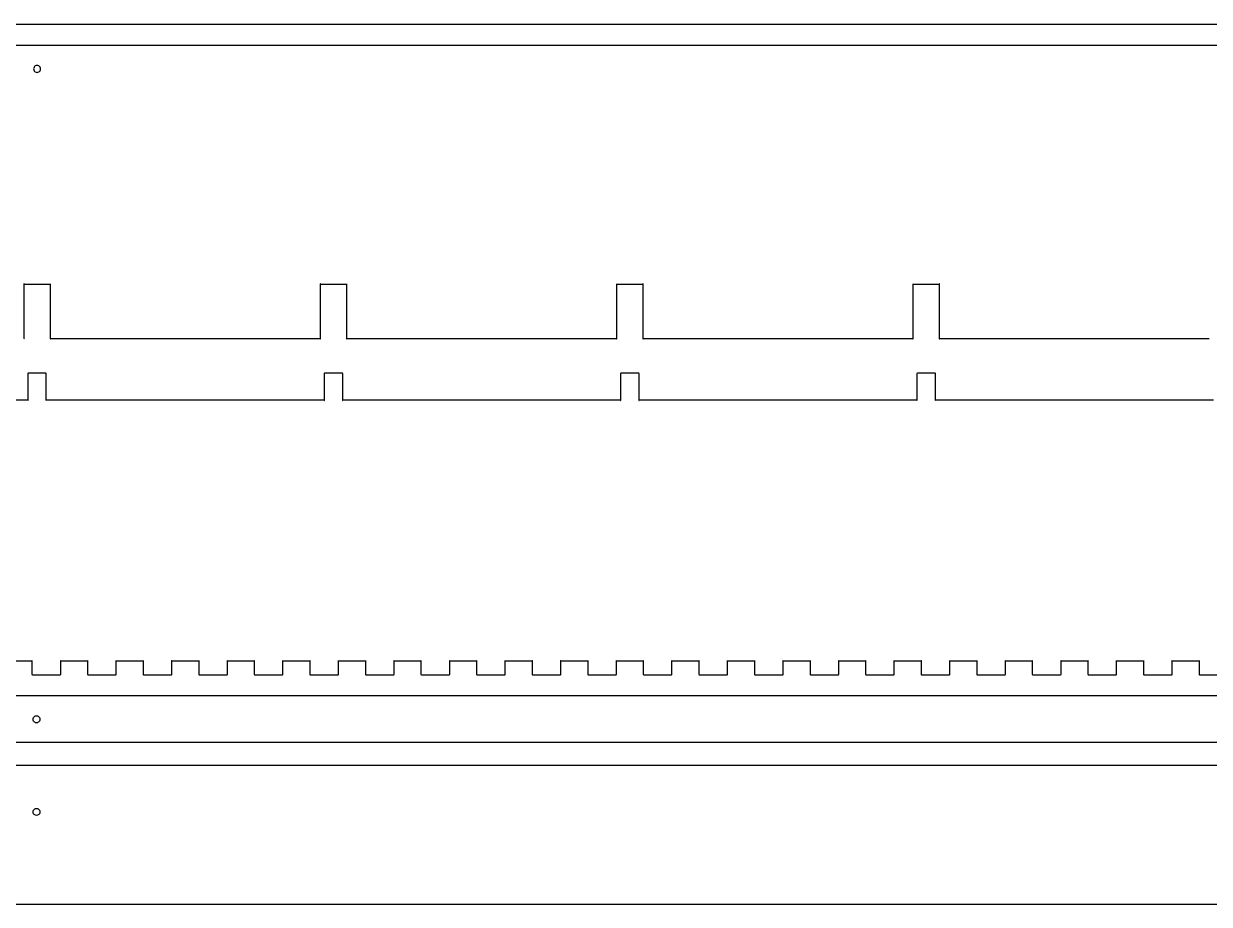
# Model space of a CAD drawing. Extents: x 3198 to 6883, y -1608 to 17.
# Drawn here: x 4180 to 5148, y -1527 to -808 of the extents above; entities that cross this region are included whole.
import ezdxf

# ---------------------------------------------------------------- set-up
doc = ezdxf.new("R2010")
doc.units = 0
doc.layers.add('STANDARD', color=7, linetype='CONTINUOUS')

msp = doc.modelspace()

# ---------------------------------------------------------------- linework, layer by layer
at = {"layer": 'STANDARD', "color": 7}
for points in [[(3200.729265, -808.241973), (6137.428603, -808.241973), (6148.759627, -808.241973), (6148.827659, -808.241973), (6149.027974, -808.132366), (6149.1338, -807.928272), (6149.1338, -807.8678), (6149.1338, -807.928272)], [(6149.1338, -825.994414), (6149.1338, -826.062445), (6149.1338, -825.994414), (6149.027974, -825.797878), (6148.827659, -825.688272), (6148.759627, -825.688272), (6137.428603, -825.688272), (3200.797296, -825.688272), (3200.729265, -825.688272)], [(4180.061737, -1065.121343), (4180.262052, -1065.015516), (4180.367879, -1064.803863), (4180.367879, -1064.750949), (4180.367879, -1020.454886), (4180.367879, -1020.413311), (4180.314966, -1020.292366), (4180.235596, -1020.307485), (4180.224257, -1020.398193), (4180.341422, -1020.454886), (4201.555911, -1020.454886)], [(4201.555911, -1020.454886), (4201.714651, -1020.398193), (4201.699533, -1020.307485), (4201.608824, -1020.292366), (4201.555911, -1020.413311), (4201.555911, -1020.454886), (4201.555911, -1064.750949), (4201.555911, -1064.803863), (4201.661737, -1065.015516), (4201.873391, -1065.121343), (4201.926304, -1065.121343)], [(4421.951501, -1065.121343), (4422.151816, -1065.015516), (4422.257643, -1064.803863), (4422.257643, -1064.750949), (4422.257643, -1020.454886), (4422.257643, -1020.413311), (4422.204729, -1020.292366), (4422.125359, -1020.307485), (4422.114021, -1020.398193), (4422.231186, -1020.454886), (4443.445674, -1020.454886)], [(4443.445674, -1020.454886), (4443.604415, -1020.398193), (4443.589296, -1020.307485), (4443.498588, -1020.292366), (4443.445674, -1020.413311), (4443.445674, -1020.454886), (4443.445674, -1064.750949), (4443.445674, -1064.803863), (4443.551501, -1065.015516), (4443.763155, -1065.121343), (4443.816068, -1065.121343)], [(4663.841265, -1065.121343), (4664.04158, -1065.015516), (4664.147407, -1064.803863), (4664.147407, -1064.750949), (4664.147407, -1020.454886), (4664.147407, -1020.413311), (4664.094493, -1020.292366), (4664.015123, -1020.307485), (4664.003785, -1020.398193), (4664.12095, -1020.454886), (4685.335438, -1020.454886)], [(4685.335438, -1020.454886), (4685.494178, -1020.398193), (4685.47906, -1020.307485), (4685.388352, -1020.292366), (4685.335438, -1020.413311), (4685.335438, -1020.454886), (4685.335438, -1064.750949), (4685.335438, -1064.803863), (4685.441265, -1065.015516), (4685.652918, -1065.121343), (4685.705832, -1065.121343)], [(4905.731029, -1065.121343), (4905.931344, -1065.015516), (4906.03717, -1064.803863), (4906.03717, -1064.750949), (4906.03717, -1020.454886), (4906.03717, -1020.413311), (4905.984257, -1020.292366), (4905.904887, -1020.307485), (4905.893548, -1020.398193), (4906.010714, -1020.454886), (4927.225202, -1020.454886)], [(4927.225202, -1020.454886), (4927.383942, -1020.398193), (4927.368824, -1020.307485), (4927.278115, -1020.292366), (4927.225202, -1020.413311), (4927.225202, -1020.454886), (4927.225202, -1064.750949), (4927.225202, -1064.803863), (4927.331029, -1065.015516), (4927.542682, -1065.121343), (4927.595596, -1065.121343)], [(4421.95, -1065.120315), (4201.93, -1065.120315)], [(4663.84, -1065.120315), (4443.82, -1065.120315)], [(4905.73, -1065.120315), (4685.71, -1065.120315)], [(5147.62, -1065.120315), (4927.6, -1065.120315)], [(4183.777013, -1093.217529), (4183.7241, -1093.217529), (4183.508666, -1093.323356), (4183.40284, -1093.523671), (4183.40284, -1093.591702), (4183.40284, -1115.2106), (4183.455753, -1115.36934), (4183.550241, -1115.358002), (4183.56158, -1115.263513), (4183.40284, -1115.2106)], [(4198.15, -1093.220315), (4183.78, -1093.220315)], [(4198.52095, -1115.2106), (4198.373548, -1115.263513), (4198.388666, -1115.358002), (4198.479375, -1115.36934), (4198.52095, -1115.248395), (4198.52095, -1093.591702), (4198.52095, -1093.523671), (4198.415123, -1093.323356), (4198.214808, -1093.217529), (4198.146777, -1093.217529)], [(4425.666777, -1093.217529), (4425.613863, -1093.217529), (4425.39843, -1093.323356), (4425.292603, -1093.523671), (4425.292603, -1093.591702), (4425.292603, -1115.2106), (4425.345517, -1115.36934), (4425.440005, -1115.358002), (4425.451344, -1115.263513), (4425.292603, -1115.2106)], [(4440.04, -1093.220315), (4425.67, -1093.220315)], [(4440.410714, -1115.2106), (4440.263312, -1115.263513), (4440.27843, -1115.358002), (4440.369139, -1115.36934), (4440.410714, -1115.248395), (4440.410714, -1093.591702), (4440.410714, -1093.523671), (4440.304887, -1093.323356), (4440.104572, -1093.217529), (4440.03654, -1093.217529)], [(4667.55654, -1093.217529), (4667.503627, -1093.217529), (4667.288194, -1093.323356), (4667.182367, -1093.523671), (4667.182367, -1093.591702), (4667.182367, -1115.2106), (4667.235281, -1115.36934), (4667.329769, -1115.358002), (4667.341107, -1115.263513), (4667.182367, -1115.2106)], [(4681.93, -1093.220315), (4667.56, -1093.220315)], [(4682.300478, -1115.2106), (4682.153076, -1115.263513), (4682.168194, -1115.358002), (4682.258903, -1115.36934), (4682.300478, -1115.248395), (4682.300478, -1093.591702), (4682.300478, -1093.523671), (4682.194651, -1093.323356), (4681.994336, -1093.217529), (4681.926304, -1093.217529)], [(4909.446304, -1093.217529), (4909.393391, -1093.217529), (4909.177958, -1093.323356), (4909.072131, -1093.523671), (4909.072131, -1093.591702), (4909.072131, -1115.2106), (4909.125044, -1115.36934), (4909.219533, -1115.358002), (4909.230871, -1115.263513), (4909.072131, -1115.2106)], [(4923.82, -1093.220315), (4909.45, -1093.220315)], [(4924.190241, -1115.2106), (4924.04284, -1115.263513), (4924.057958, -1115.358002), (4924.148666, -1115.36934), (4924.190241, -1115.248395), (4924.190241, -1093.591702), (4924.190241, -1093.523671), (4924.084415, -1093.323356), (4923.8841, -1093.217529), (4923.816068, -1093.217529)], [(4183.4, -1115.210315), (3956.63, -1115.210315)], [(4425.29, -1115.210315), (4198.52, -1115.210315)], [(4667.18, -1115.210315), (4440.41, -1115.210315)], [(4909.07, -1115.210315), (4682.3, -1115.210315)], [(5150.96, -1115.210315), (4924.19, -1115.210315)], [(4164.847816, -1327.92997), (4186.806871, -1327.92997), (4186.848446, -1327.92997), (4186.969391, -1327.877057), (4186.946714, -1327.797687), (4186.863564, -1327.77123), (4186.806871, -1327.888395), (4186.806871, -1327.92997), (4186.806871, -1338.8906), (4186.806871, -1338.954852), (4186.916478, -1339.155167), (4187.120572, -1339.276112), (4187.184824, -1339.276112), (4209.85821, -1339.276112), (4209.926241, -1339.276112), (4210.130336, -1339.155167), (4210.239942, -1338.954852), (4210.239942, -1338.8906), (4210.239942, -1327.92997), (4210.239942, -1327.888395), (4210.187029, -1327.77123), (4210.1001, -1327.797687), (4210.081202, -1327.877057), (4210.202147, -1327.92997), (4232.161202, -1327.92997), (4232.202777, -1327.92997), (4232.323722, -1327.877057), (4232.301044, -1327.797687), (4232.217895, -1327.77123), (4232.161202, -1327.888395), (4232.161202, -1327.92997), (4232.161202, -1338.8906), (4232.161202, -1338.954852), (4232.274588, -1339.155167), (4232.474903, -1339.276112), (4232.535375, -1339.276112), (4255.2201, -1339.276112), (4255.288131, -1339.276112), (4255.484666, -1339.155167), (4255.594273, -1338.954852), (4255.594273, -1338.8906), (4255.594273, -1327.92997), (4255.594273, -1327.888395), (4255.541359, -1327.77123), (4255.45443, -1327.797687), (4255.439312, -1327.877057), (4255.556478, -1327.92997), (4277.515533, -1327.92997), (4277.557107, -1327.92997), (4277.678052, -1327.877057), (4277.662934, -1327.797687), (4277.572226, -1327.77123), (4277.515533, -1327.888395), (4277.515533, -1327.92997), (4277.515533, -1338.8906), (4277.515533, -1338.954852), (4277.632698, -1339.155167), (4277.833013, -1339.276112), (4277.897265, -1339.276112), (4300.57443, -1339.276112), (4300.638682, -1339.276112), (4300.838997, -1339.155167), (4300.948603, -1338.954852), (4300.948603, -1338.8906), (4300.948603, -1327.92997), (4300.948603, -1327.888395), (4300.89569, -1327.77123), (4300.808761, -1327.797687), (4300.793643, -1327.877057), (4300.910808, -1327.92997), (4322.869863, -1327.92997), (4322.911438, -1327.92997), (4323.032383, -1327.877057), (4323.017265, -1327.797687), (4322.926556, -1327.77123), (4322.869863, -1327.888395), (4322.869863, -1327.92997), (4322.869863, -1338.8906), (4322.869863, -1338.954852), (4322.983249, -1339.155167), (4323.187344, -1339.276112), (4323.247816, -1339.276112), (4345.921202, -1339.276112), (4345.989233, -1339.276112), (4346.193328, -1339.155167), (4346.302934, -1338.954852), (4346.302934, -1338.8906), (4346.302934, -1327.92997), (4346.302934, -1327.888395), (4346.250021, -1327.77123), (4346.163092, -1327.797687), (4346.144194, -1327.877057), (4346.265139, -1327.92997), (4368.224194, -1327.92997), (4368.265769, -1327.92997), (4368.386714, -1327.877057), (4368.364037, -1327.797687), (4368.280887, -1327.77123), (4368.224194, -1327.888395), (4368.224194, -1327.92997), (4368.224194, -1338.8906), (4368.224194, -1338.954852), (4368.33758, -1339.155167), (4368.537895, -1339.276112), (4368.598367, -1339.276112), (4391.283092, -1339.276112), (4391.351123, -1339.276112), (4391.547659, -1339.155167), (4391.657265, -1338.954852), (4391.657265, -1338.8906), (4391.657265, -1327.92997), (4391.657265, -1327.888395), (4391.604352, -1327.77123), (4391.517422, -1327.797687), (4391.498525, -1327.877057), (4391.61947, -1327.92997), (4413.578525, -1327.92997), (4413.6201, -1327.92997), (4413.741044, -1327.877057), (4413.725926, -1327.797687), (4413.635218, -1327.77123), (4413.578525, -1327.888395), (4413.578525, -1327.92997), (4413.578525, -1338.8906), (4413.578525, -1338.954852), (4413.691911, -1339.155167), (4413.896005, -1339.276112), (4413.960257, -1339.276112), (4436.633643, -1339.276112), (4436.701674, -1339.276112), (4436.901989, -1339.155167), (4437.011596, -1338.954852), (4437.011596, -1338.8906), (4437.011596, -1327.92997), (4437.011596, -1327.888395), (4436.958682, -1327.77123), (4436.867974, -1327.797687), (4436.852855, -1327.877057), (4436.9738, -1327.92997), (4458.932855, -1327.92997), (4458.97443, -1327.92997), (4459.095375, -1327.877057), (4459.080257, -1327.797687), (4458.985769, -1327.77123), (4458.932855, -1327.888395), (4458.932855, -1327.92997), (4458.932855, -1338.8906), (4458.932855, -1338.954852), (4459.0538, -1339.155167), (4459.254115, -1339.276112), (4459.307029, -1339.276112), (4481.987974, -1339.276112), (4482.052226, -1339.276112), (4482.25254, -1339.155167), (4482.362147, -1338.954852), (4482.362147, -1338.8906), (4482.362147, -1327.92997), (4482.362147, -1327.888395), (4482.305454, -1327.77123), (4482.226084, -1327.797687), (4482.214745, -1327.877057), (4482.331911, -1327.92997), (4504.279627, -1327.92997), (4504.33254, -1327.92997), (4504.453485, -1327.877057), (4504.427029, -1327.797687), (4504.347659, -1327.77123), (4504.279627, -1327.888395), (4504.279627, -1327.92997), (4504.279627, -1338.8906), (4504.279627, -1338.954852), (4504.400572, -1339.155167), (4504.600887, -1339.276112), (4504.665139, -1339.276112), (4527.346084, -1339.276112), (4527.414115, -1339.276112), (4527.61443, -1339.155167), (4527.720257, -1338.954852), (4527.720257, -1338.8906), (4527.720257, -1327.92997), (4527.720257, -1327.888395), (4527.667344, -1327.77123), (4527.572855, -1327.797687), (4527.561517, -1327.877057), (4527.678682, -1327.92997), (4527.720257, -1327.92997), (4549.641517, -1327.92997), (4549.800257, -1327.877057), (4549.788918, -1327.797687), (4549.69443, -1327.77123), (4549.641517, -1327.888395), (4549.641517, -1327.92997), (4549.641517, -1338.8906), (4549.641517, -1338.954852), (4549.758682, -1339.155167), (4549.958997, -1339.276112), (4550.027029, -1339.276112), (4572.692855, -1339.276112), (4572.760887, -1339.276112), (4572.961202, -1339.155167), (4573.067029, -1338.954852), (4573.067029, -1338.8906), (4573.067029, -1327.92997), (4573.067029, -1327.888395), (4573.025454, -1327.77123), (4572.934745, -1327.797687), (4572.919627, -1327.877057), (4573.040572, -1327.92997), (4594.999627, -1327.92997), (4595.041202, -1327.92997), (4595.162147, -1327.877057), (4595.147029, -1327.797687), (4595.05254, -1327.77123), (4594.999627, -1327.888395), (4594.999627, -1327.92997), (4594.999627, -1338.8906), (4594.999627, -1338.954852), (4595.105454, -1339.155167), (4595.305769, -1339.276112), (4595.3738, -1339.276112), (4618.054745, -1339.276112), (4618.118997, -1339.276112), (4618.319312, -1339.155167), (4618.428918, -1338.954852), (4618.428918, -1338.8906), (4618.428918, -1327.92997), (4618.428918, -1327.888395), (4618.372226, -1327.77123), (4618.281517, -1327.797687), (4618.266399, -1327.877057), (4618.387344, -1327.92997), (4618.428918, -1327.92997), (4640.346399, -1327.92997), (4640.387974, -1327.92997), (4640.505139, -1327.877057), (4640.4938, -1327.797687), (4640.399312, -1327.77123), (4640.346399, -1327.888395), (4640.346399, -1327.92997), (4640.346399, -1338.8906), (4640.346399, -1338.954852), (4640.467344, -1339.155167), (4640.667659, -1339.276112), (4640.731911, -1339.276112), (4663.401517, -1339.276112), (4663.480887, -1339.276112), (4663.666084, -1339.155167), (4663.787029, -1338.954852), (4663.787029, -1338.8906), (4663.787029, -1327.92997), (4663.787029, -1327.888395), (4663.734115, -1327.77123), (4663.639627, -1327.797687), (4663.628289, -1327.877057), (4663.745454, -1327.92997), (4663.787029, -1327.92997), (4685.708289, -1327.92997), (4685.867029, -1327.877057), (4685.851911, -1327.797687), (4685.761202, -1327.77123), (4685.708289, -1327.888395), (4685.708289, -1327.92997), (4685.708289, -1338.8906), (4685.708289, -1338.954852), (4685.814115, -1339.155167), (4686.025769, -1339.276112), (4686.078682, -1339.276112), (4708.759627, -1339.276112), (4708.827659, -1339.276112), (4709.027974, -1339.155167), (4709.1338, -1338.954852), (4709.1338, -1338.8906), (4709.1338, -1327.92997), (4709.1338, -1327.888395), (4709.080887, -1327.77123), (4709.001517, -1327.797687), (4708.97506, -1327.877057), (4709.092226, -1327.92997), (4709.1338, -1327.92997), (4731.05506, -1327.92997), (4731.2138, -1327.877057), (4731.198682, -1327.797687), (4731.119312, -1327.77123), (4731.05506, -1327.888395), (4731.05506, -1327.92997), (4731.05506, -1338.8906), (4731.05506, -1338.954852), (4731.172226, -1339.155167), (4731.37254, -1339.276112), (4731.440572, -1339.276112), (4754.121517, -1339.276112), (4754.185769, -1339.276112), (4754.386084, -1339.155167), (4754.491911, -1338.954852), (4754.491911, -1338.8906), (4754.491911, -1327.92997), (4754.491911, -1327.888395), (4754.438997, -1327.77123), (4754.348289, -1327.797687), (4754.33317, -1327.877057), (4754.454115, -1327.92997), (4776.41317, -1327.92997), (4776.454745, -1327.92997), (4776.571911, -1327.877057), (4776.560572, -1327.797687), (4776.466084, -1327.77123), (4776.41317, -1327.888395), (4776.41317, -1327.92997), (4776.41317, -1338.8906), (4776.41317, -1338.954852), (4776.518997, -1339.155167), (4776.73443, -1339.276112), (4776.787344, -1339.276112), (4799.468289, -1339.276112), (4799.53254, -1339.276112), (4799.732855, -1339.155167), (4799.838682, -1338.954852), (4799.838682, -1338.8906), (4799.838682, -1327.92997), (4799.838682, -1327.888395), (4799.785769, -1327.77123), (4799.706399, -1327.797687), (4799.69506, -1327.877057), (4799.812226, -1327.92997), (4821.759942, -1327.92997), (4821.812855, -1327.92997), (4821.9338, -1327.877057), (4821.907344, -1327.797687), (4821.827974, -1327.77123), (4821.759942, -1327.888395), (4821.759942, -1327.92997), (4821.759942, -1338.8906), (4821.759942, -1338.954852), (4821.880887, -1339.155167), (4822.081202, -1339.276112), (4822.145454, -1339.276112), (4844.826399, -1339.276112), (4844.89443, -1339.276112), (4845.094745, -1339.155167), (4845.200572, -1338.954852), (4845.200572, -1338.8906), (4845.200572, -1327.92997), (4845.200572, -1327.888395), (4845.147659, -1327.77123), (4845.05317, -1327.797687), (4845.041832, -1327.877057), (4845.158997, -1327.92997), (4845.200572, -1327.92997), (4867.121832, -1327.92997), (4867.280572, -1327.877057), (4867.265454, -1327.797687), (4867.174745, -1327.77123), (4867.121832, -1327.888395), (4867.121832, -1327.92997), (4867.121832, -1338.8906), (4867.121832, -1338.954852), (4867.238997, -1339.155167), (4867.439312, -1339.276112), (4867.492226, -1339.276112), (4890.17317, -1339.276112), (4890.241202, -1339.276112), (4890.452855, -1339.155167), (4890.558682, -1338.954852), (4890.558682, -1338.8906), (4890.558682, -1327.92997), (4890.558682, -1327.888395), (4890.505769, -1327.77123), (4890.41506, -1327.797687), (4890.399942, -1327.877057), (4890.520887, -1327.92997), (4912.479942, -1327.92997), (4912.521517, -1327.92997), (4912.638682, -1327.877057), (4912.612226, -1327.797687), (4912.532855, -1327.77123), (4912.479942, -1327.888395), (4912.479942, -1327.92997), (4912.479942, -1338.8906), (4912.479942, -1338.954852), (4912.585769, -1339.155167), (4912.786084, -1339.276112), (4912.854115, -1339.276112), (4935.53506, -1339.276112), (4935.599312, -1339.276112), (4935.799627, -1339.155167), (4935.905454, -1338.954852), (4935.905454, -1338.8906), (4935.905454, -1327.92997), (4935.905454, -1327.888395), (4935.85254, -1327.77123), (4935.77317, -1327.797687), (4935.761832, -1327.877057), (4935.878997, -1327.92997), (4957.826714, -1327.92997), (4957.879627, -1327.92997), (4958.000572, -1327.877057), (4957.974115, -1327.797687), (4957.894745, -1327.77123), (4957.826714, -1327.888395), (4957.826714, -1327.92997), (4957.826714, -1338.8906), (4957.826714, -1338.954852), (4957.947659, -1339.155167), (4958.147974, -1339.276112), (4958.212226, -1339.276112), (4980.881832, -1339.276112), (4980.946084, -1339.276112), (4981.146399, -1339.155167), (4981.267344, -1338.954852), (4981.267344, -1338.8906), (4981.267344, -1327.92997), (4981.267344, -1327.888395), (4981.21443, -1327.77123), (4981.119942, -1327.797687), (4981.108603, -1327.877057), (4981.225769, -1327.92997), (4981.267344, -1327.92997), (5003.188603, -1327.92997), (5003.347344, -1327.877057), (5003.332226, -1327.797687), (5003.241517, -1327.77123), (5003.188603, -1327.888395), (5003.188603, -1327.92997), (5003.188603, -1338.8906), (5003.188603, -1338.954852), (5003.29443, -1339.155167), (5003.494745, -1339.276112), (5003.558997, -1339.276112), (5026.239942, -1339.276112), (5026.307974, -1339.276112), (5026.508289, -1339.155167), (5026.614115, -1338.954852), (5026.614115, -1338.8906), (5026.614115, -1327.92997), (5026.614115, -1327.888395), (5026.57254, -1327.77123), (5026.481832, -1327.797687), (5026.466714, -1327.877057), (5026.587659, -1327.92997), (5048.535375, -1327.92997), (5048.694115, -1327.877057), (5048.678997, -1327.797687), (5048.599627, -1327.77123), (5048.535375, -1327.888395), (5048.535375, -1327.92997), (5048.535375, -1338.8906), (5048.535375, -1338.954852), (5048.65254, -1339.155167), (5048.852855, -1339.276112), (5048.920887, -1339.276112), (5071.601832, -1339.276112), (5071.666084, -1339.276112), (5071.866399, -1339.155167), (5071.972226, -1338.954852), (5071.972226, -1338.8906), (5071.972226, -1327.92997), (5071.972226, -1327.888395), (5071.919312, -1327.77123), (5071.828603, -1327.797687), (5071.813485, -1327.877057), (5071.93443, -1327.92997), (5093.893485, -1327.92997), (5093.93506, -1327.92997), (5094.052226, -1327.877057), (5094.040887, -1327.797687), (5093.946399, -1327.77123), (5093.893485, -1327.888395), (5093.893485, -1327.92997), (5093.893485, -1338.8906), (5093.893485, -1338.954852), (5093.999312, -1339.155167), (5094.214745, -1339.276112), (5094.267659, -1339.276112), (5116.948603, -1339.276112), (5117.012855, -1339.276112), (5117.21317, -1339.155167), (5117.334115, -1338.954852), (5117.334115, -1338.8906), (5117.334115, -1327.92997), (5117.334115, -1327.888395), (5117.281202, -1327.77123), (5117.186714, -1327.797687), (5117.175375, -1327.877057), (5117.29254, -1327.92997), (5117.334115, -1327.92997), (5139.255375, -1327.92997), (5139.414115, -1327.877057), (5139.387659, -1327.797687), (5139.308289, -1327.77123), (5139.255375, -1327.888395), (5139.255375, -1327.92997), (5139.255375, -1338.8906), (5139.255375, -1338.954852), (5139.361202, -1339.155167), (5139.561517, -1339.276112), (5139.625769, -1339.276112), (5162.306714, -1339.276112)], [(6149.13, -1356.590315), (3200.35, -1356.590315), (3200.35, -1394.380315)], [(3200.35, -1394.380315), (6149.13, -1394.380315)], [(6149.13, -1413.280315), (3200.35, -1413.280315), (3200.35, -1526.660315)], [(3200.35, -1526.660315), (6149.13, -1526.660315)]]:
    msp.add_lwpolyline(points, dxfattribs=at)
for points in [[(4193.79654, -844.772996)], [(4193.348289, -1375.670974)], [(4193.348289, -1451.261525)]]:
    msp.add_lwpolyline(points, close=True, dxfattribs=at)
for points, knots in [([(4193.79654, -844.772996), (4193.718337, -844.273533), (4193.564249, -843.289412), (4192.436718, -842.206252), (4190.961895, -841.804922), (4189.487071, -842.206252), (4188.35954, -843.289412), (4188.205452, -844.273533), (4188.127249, -844.772996)], [0, 0, 0, 0, 1.481563, 2.919212, 4.400775, 5.882338, 7.319987, 8.80155, 8.80155, 8.80155, 8.80155]), ([(4188.127249, -844.772996), (4188.205452, -845.272459), (4188.35954, -846.25658), (4189.487071, -847.33974), (4190.961894, -847.74107), (4192.436718, -847.33974), (4193.564249, -846.25658), (4193.718337, -845.272459), (4193.79654, -844.772996)], [0, 0, 0, 0, 1.481563, 2.919212, 4.400775, 5.882338, 7.319987, 8.80155, 8.80155, 8.80155, 8.80155]), ([(4193.348289, -1375.670974), (4193.270379, -1375.171273), (4193.11687, -1374.186692), (4191.98835, -1373.102748), (4190.516245, -1372.701115), (4189.028684, -1373.102748), (4187.945614, -1374.186692), (4187.543682, -1375.670974), (4187.945614, -1377.155256), (4189.028684, -1378.2392), (4190.516245, -1378.640833), (4191.98835, -1378.2392), (4193.11687, -1377.155256), (4193.270379, -1376.170675), (4193.348289, -1375.670974)], [0, 0, 0, 0, 1.48212, 2.920281, 4.402401, 5.884521, 7.322682, 8.804802, 10.286922, 11.725083, 13.207203, 14.689323, 16.127484, 17.609604, 17.609604, 17.609604, 17.609604]), ([(4193.348289, -1451.261525), (4193.270379, -1450.761824), (4193.11687, -1449.777243), (4191.98835, -1448.693299), (4190.516245, -1448.291666), (4189.028684, -1448.693299), (4187.945614, -1449.777243), (4187.543682, -1451.261525), (4187.945614, -1452.745807), (4189.028684, -1453.829751), (4190.516245, -1454.231384), (4191.98835, -1453.829751), (4193.11687, -1452.745807), (4193.270379, -1451.761226), (4193.348289, -1451.261525)], [0, 0, 0, 0, 1.48212, 2.920281, 4.402401, 5.884521, 7.322682, 8.804802, 10.286922, 11.725083, 13.207203, 14.689323, 16.127484, 17.609604, 17.609604, 17.609604, 17.609604])]:
    msp.add_open_spline(points, degree=3, knots=knots, dxfattribs=at)

doc.saveas('drawing.dxf')
